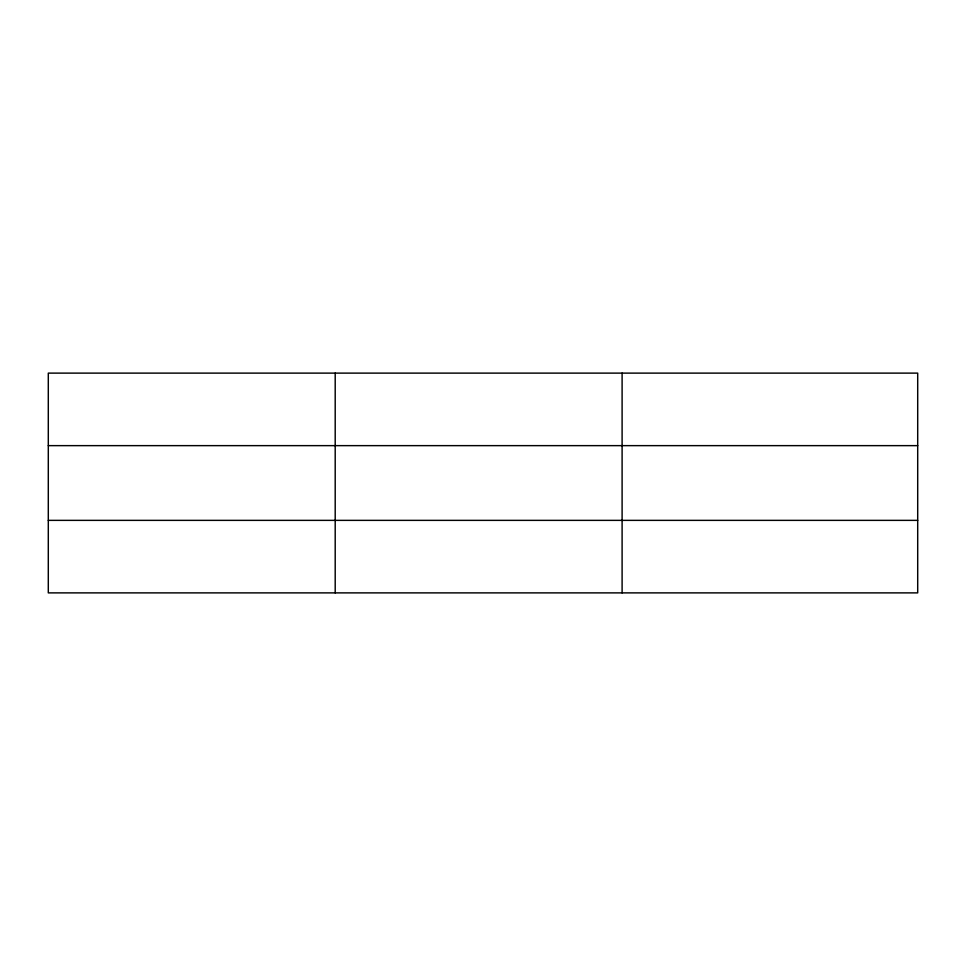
<?xml version="1.0" encoding="UTF-8"?>
<svg xmlns="http://www.w3.org/2000/svg" width="966" height="966" viewBox="0 0 966 966"><rect width="100%" height="100%" fill="white"/><g stroke="black" fill="none" stroke-linecap="round" stroke-linejoin="round"><path stroke-width="1.45" d="M335.202 373.118L335.202 592.883M622.104 373.118L622.104 592.883M917.7 445.64L917.7 373.118L48.3 373.118L48.3 592.883L917.7 592.883L917.7 445.64L48.3 445.64M48.3 520.36L917.7 520.36"/></g></svg>
